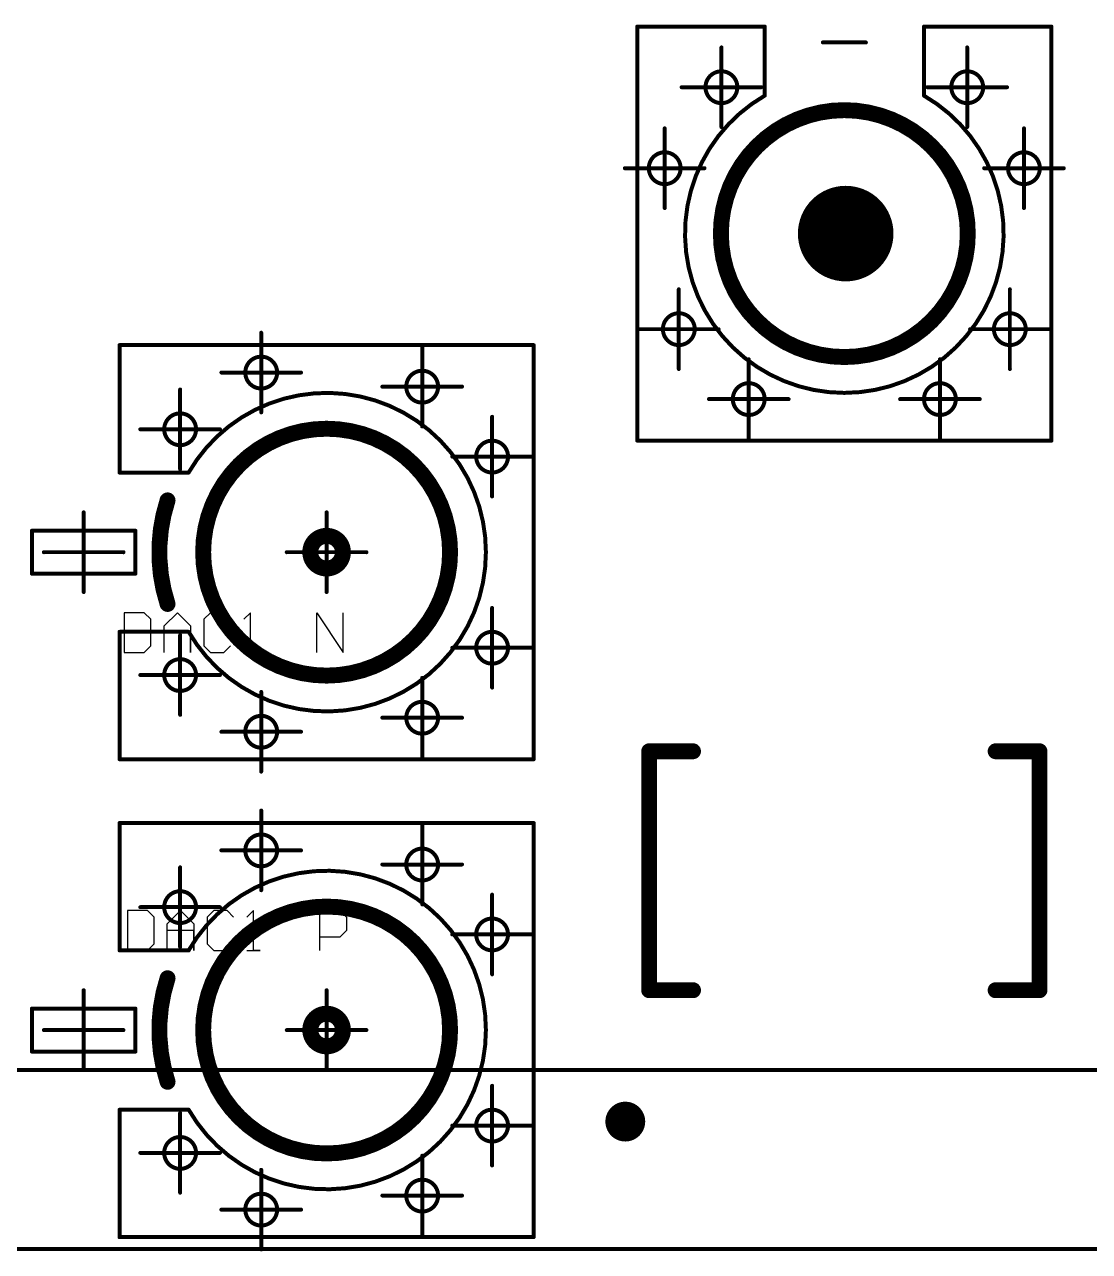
# Model space of a CAD drawing. Header units: millimetres. Extents: x 17 to 134, y 31 to 67.
# Drawn here: x 104.71 to 118.08, y 33.97 to 49.37 of the extents above; entities that cross this region are included whole.
import ezdxf

# ---------------------------------------------------------------- set-up
doc = ezdxf.new("R2010")
doc.units = ezdxf.units.MM
for name, color, linetype in [('Mechanical1', 6, 'Continuous'), ('Mechanical2', 216, 'Continuous'), ('Mechanical8', 56, 'Continuous'), ('MultiLayer', 9, 'Continuous'), ('PadHoleLayer', 156, 'Continuous'), ('TopOverlay', 2, 'Continuous')]:
    doc.layers.add(name, color=color, linetype=linetype)

# ---------------------------------------------------------------- blocks, each defined once
blk = doc.blocks.new('AMPHENOL_SMP_MSLD_PCT_10_2')
at = {"layer": 'Mechanical8', "const_width": 0.05}
for points in [[(-2.6, -2.6), (-2.6, 2.6)], [(-2.6, 2.6), (-1, 2.6)], [(-1, 1.732), (-1, 2.6)], [(1, 2.6), (2.6, 2.6)], [(1, 1.732), (1, 2.6)], [(2.6, -2.6), (2.6, 2.6)], [(-1.543, 1.838), (-1.543, 2.338)], [(-0.27, 2.4), (0.27, 2.4)], [(1.543, 1.838), (1.543, 2.338)], [(-2.043, 1.838), (-1.543, 1.838)], [(-1.543, 1.338), (-1.543, 1.838)], [(-1.543, 1.838), (-1.043, 1.838)], [(1.043, 1.838), (1.543, 1.838)], [(1.543, 1.338), (1.543, 1.838)], [(1.543, 1.838), (2.043, 1.838)], [(-2.255, 0.821), (-2.255, 1.321)], [(2.255, 0.821), (2.255, 1.321)], [(-2.755, 0.821), (-2.255, 0.821)], [(-2.255, 0.321), (-2.255, 0.821)], [(-2.255, 0.821), (-1.755, 0.821)], [(1.755, 0.821), (2.255, 0.821)], [(2.255, 0.321), (2.255, 0.821)], [(2.255, 0.821), (2.755, 0.821)], [(0, 0), (0, 0.5)], [(-0.5, 0), (0, 0)], [(0, -0.5), (0, 0)], [(0, 0), (0.5, 0)], [(-2.078, -1.2), (-2.078, -0.7)], [(2.078, -1.2), (2.078, -0.7)], [(-2.578, -1.2), (-2.078, -1.2)], [(-2.078, -1.7), (-2.078, -1.2)], [(-2.078, -1.2), (-1.578, -1.2)], [(1.578, -1.2), (2.078, -1.2)], [(2.078, -1.7), (2.078, -1.2)], [(2.078, -1.2), (2.578, -1.2)], [(-1.2, -2.078), (-1.2, -1.578)], [(1.2, -2.078), (1.2, -1.578)], [(-1.7, -2.078), (-1.2, -2.078)], [(-1.2, -2.578), (-1.2, -2.078)], [(-1.2, -2.078), (-0.7, -2.078)], [(0.7, -2.078), (1.2, -2.078)], [(1.2, -2.578), (1.2, -2.078)], [(1.2, -2.078), (1.7, -2.078)], [(-2.6, -2.6), (2.6, -2.6)]]:
    blk.add_lwpolyline(points, dxfattribs=at)
at = {"layer": 'Mechanical8'}
for points, const_width in [([(-2.612, 2.6, 1), (-2.587, 2.6, 1)], 0.025), ([(-2.612, 2.6, 1), (-2.587, 2.6, 1)], 0.025), ([(-1.012, 2.6, 1), (-0.987, 2.6, 1)], 0.025), ([(-1.012, 2.6, 1), (-0.987, 2.6, 1)], 0.025), ([(0.988, 2.6, 1), (1.013, 2.6, 1)], 0.025), ([(0.988, 2.6, 1), (1.013, 2.6, 1)], 0.025), ([(2.588, 2.6, 1), (2.613, 2.6, 1)], 0.025), ([(2.588, 2.6, 1), (2.613, 2.6, 1)], 0.025), ([(-1.555, 2.338, 1), (-1.53, 2.338, 1)], 0.025), ([(-0.282, 2.4, 1), (-0.257, 2.4, 1)], 0.025), ([(0.258, 2.4, 1), (0.283, 2.4, 1)], 0.025), ([(1.53, 2.338, 1), (1.555, 2.338, 1)], 0.025), ([(-1.343, 1.838, 1), (-1.743, 1.838, 1)], 0.05), ([(1.743, 1.838, 1), (1.343, 1.838, 1)], 0.05), ([(-2.055, 1.838, 1), (-2.03, 1.838, 1)], 0.025), ([(-1.755, 1.838, 1), (-1.73, 1.838, 1)], 0.025), ([(-1.555, 1.838, 1), (-1.53, 1.838, 1)], 0.025), ([(-1.555, 1.838, 1), (-1.53, 1.838, 1)], 0.025), ([(-1.555, 1.838, 1), (-1.53, 1.838, 1)], 0.025), ([(-1.555, 1.838, 1), (-1.53, 1.838, 1)], 0.025), ([(-1.355, 1.838, 1), (-1.33, 1.838, 1)], 0.025), ([(-1.055, 1.838, 1), (-1.03, 1.838, 1)], 0.025), ([(1.03, 1.838, 1), (1.055, 1.838, 1)], 0.025), ([(1.33, 1.838, 1), (1.355, 1.838, 1)], 0.025), ([(1.53, 1.838, 1), (1.555, 1.838, 1)], 0.025), ([(1.53, 1.838, 1), (1.555, 1.838, 1)], 0.025), ([(1.53, 1.838, 1), (1.555, 1.838, 1)], 0.025), ([(1.53, 1.838, 1), (1.555, 1.838, 1)], 0.025), ([(1.73, 1.838, 1), (1.755, 1.838, 1)], 0.025), ([(2.03, 1.838, 1), (2.055, 1.838, 1)], 0.025), ([(-1.012, 1.732, 1), (-0.987, 1.732, 1)], 0.025), ([(-1.012, 1.732, 1), (-0.987, 1.732, 1)], 0.025), ([(0.988, 1.732, 1), (1.013, 1.732, 1)], 0.025), ([(0.988, 1.732, 1), (1.013, 1.732, 1)], 0.025), ([(-2.268, 1.321, 1), (-2.243, 1.321, 1)], 0.025), ([(-1.555, 1.338, 1), (-1.53, 1.338, 1)], 0.025), ([(1.53, 1.338, 1), (1.555, 1.338, 1)], 0.025), ([(2.243, 1.321, 1), (2.268, 1.321, 1)], 0.025), ([(-2.055, 0.821, 1), (-2.455, 0.821, 1)], 0.05), ([(2.455, 0.821, 1), (2.055, 0.821, 1)], 0.05), ([(-2.768, 0.821, 1), (-2.743, 0.821, 1)], 0.025), ([(-2.468, 0.821, 1), (-2.443, 0.821, 1)], 0.025), ([(-2.268, 0.821, 1), (-2.243, 0.821, 1)], 0.025), ([(-2.268, 0.821, 1), (-2.243, 0.821, 1)], 0.025), ([(-2.268, 0.821, 1), (-2.243, 0.821, 1)], 0.025), ([(-2.268, 0.821, 1), (-2.243, 0.821, 1)], 0.025), ([(-2.068, 0.821, 1), (-2.043, 0.821, 1)], 0.025), ([(-1.768, 0.821, 1), (-1.743, 0.821, 1)], 0.025), ([(1.743, 0.821, 1), (1.768, 0.821, 1)], 0.025), ([(2.043, 0.821, 1), (2.068, 0.821, 1)], 0.025), ([(2.243, 0.821, 1), (2.268, 0.821, 1)], 0.025), ([(2.243, 0.821, 1), (2.268, 0.821, 1)], 0.025), ([(2.243, 0.821, 1), (2.268, 0.821, 1)], 0.025), ([(2.243, 0.821, 1), (2.268, 0.821, 1)], 0.025), ([(2.443, 0.821, 1), (2.468, 0.821, 1)], 0.025), ([(2.743, 0.821, 1), (2.768, 0.821, 1)], 0.025), ([(-0.012, 0.5, 1), (0.013, 0.5, 1)], 0.025), ([(-2.268, 0.321, 1), (-2.243, 0.321, 1)], 0.025), ([(2.243, 0.321, 1), (2.268, 0.321, 1)], 0.025), ([(-0.512, 0, 1), (-0.487, 0, 1)], 0.025), ([(-0.012, 0, 1), (0.013, 0, 1)], 0.025), ([(-0.012, 0, 1), (0.013, 0, 1)], 0.025), ([(-0.012, 0, 1), (0.013, 0, 1)], 0.025), ([(-0.012, 0, 1), (0.013, 0, 1)], 0.025), ([(0.488, 0, 1), (0.513, 0, 1)], 0.025), ([(-0.012, -0.5, 1), (0.013, -0.5, 1)], 0.025), ([(-2.091, -0.7, 1), (-2.066, -0.7, 1)], 0.025), ([(2.066, -0.7, 1), (2.091, -0.7, 1)], 0.025), ([(-1.878, -1.2, 1), (-2.278, -1.2, 1)], 0.05), ([(2.278, -1.2, 1), (1.878, -1.2, 1)], 0.05), ([(-2.591, -1.2, 1), (-2.566, -1.2, 1)], 0.025), ([(-2.291, -1.2, 1), (-2.266, -1.2, 1)], 0.025), ([(-2.091, -1.2, 1), (-2.066, -1.2, 1)], 0.025), ([(-2.091, -1.2, 1), (-2.066, -1.2, 1)], 0.025), ([(-2.091, -1.2, 1), (-2.066, -1.2, 1)], 0.025), ([(-2.091, -1.2, 1), (-2.066, -1.2, 1)], 0.025), ([(-1.891, -1.2, 1), (-1.866, -1.2, 1)], 0.025), ([(-1.591, -1.2, 1), (-1.566, -1.2, 1)], 0.025), ([(1.566, -1.2, 1), (1.591, -1.2, 1)], 0.025), ([(1.866, -1.2, 1), (1.891, -1.2, 1)], 0.025), ([(2.066, -1.2, 1), (2.091, -1.2, 1)], 0.025), ([(2.066, -1.2, 1), (2.091, -1.2, 1)], 0.025), ([(2.066, -1.2, 1), (2.091, -1.2, 1)], 0.025), ([(2.066, -1.2, 1), (2.091, -1.2, 1)], 0.025), ([(2.266, -1.2, 1), (2.291, -1.2, 1)], 0.025), ([(2.566, -1.2, 1), (2.591, -1.2, 1)], 0.025), ([(-2.091, -1.7, 1), (-2.066, -1.7, 1)], 0.025), ([(-1.212, -1.578, 1), (-1.187, -1.578, 1)], 0.025), ([(1.188, -1.578, 1), (1.213, -1.578, 1)], 0.025), ([(2.066, -1.7, 1), (2.091, -1.7, 1)], 0.025), ([(-1, -2.078, 1), (-1.4, -2.078, 1)], 0.05), ([(1.4, -2.078, 1), (1, -2.078, 1)], 0.05), ([(-1.712, -2.078, 1), (-1.687, -2.078, 1)], 0.025), ([(-1.412, -2.078, 1), (-1.387, -2.078, 1)], 0.025), ([(-1.212, -2.078, 1), (-1.187, -2.078, 1)], 0.025), ([(-1.212, -2.078, 1), (-1.187, -2.078, 1)], 0.025), ([(-1.212, -2.078, 1), (-1.187, -2.078, 1)], 0.025), ([(-1.212, -2.078, 1), (-1.187, -2.078, 1)], 0.025), ([(-1.012, -2.078, 1), (-0.987, -2.078, 1)], 0.025), ([(-0.712, -2.078, 1), (-0.687, -2.078, 1)], 0.025), ([(0.688, -2.078, 1), (0.713, -2.078, 1)], 0.025), ([(0.988, -2.078, 1), (1.013, -2.078, 1)], 0.025), ([(1.188, -2.078, 1), (1.213, -2.078, 1)], 0.025), ([(1.188, -2.078, 1), (1.213, -2.078, 1)], 0.025), ([(1.188, -2.078, 1), (1.213, -2.078, 1)], 0.025), ([(1.188, -2.078, 1), (1.213, -2.078, 1)], 0.025), ([(1.388, -2.078, 1), (1.413, -2.078, 1)], 0.025), ([(1.688, -2.078, 1), (1.713, -2.078, 1)], 0.025), ([(-2.612, -2.6, 1), (-2.587, -2.6, 1)], 0.025), ([(-2.612, -2.6, 1), (-2.587, -2.6, 1)], 0.025), ([(-1.212, -2.578, 1), (-1.187, -2.578, 1)], 0.025), ([(1.188, -2.578, 1), (1.213, -2.578, 1)], 0.025), ([(2.588, -2.6, 1), (2.613, -2.6, 1)], 0.025), ([(2.588, -2.6, 1), (2.613, -2.6, 1)], 0.025)]:
    blk.add_lwpolyline(points, format="xyb", close=True, dxfattribs=dict(at, const_width=const_width))
at = {"layer": 'Mechanical8', "const_width": 0.05}
blk.add_lwpolyline([(1, 1.732, -3.732051), (-1, 1.732)], format="xyb", dxfattribs=at)
at = {"layer": 'MultiLayer', "const_width": 0.6}
blk.add_lwpolyline([(-0.283, 0, 1), (0.317, 0, 1)], format="xyb", close=True, dxfattribs=at)
at = {"layer": 'PadHoleLayer', "const_width": 0.4}
blk.add_lwpolyline([(-0.183, 0, 1), (0.217, 0, 1)], format="xyb", close=True, dxfattribs=at)
at = {"layer": 'TopOverlay'}
for points, const_width in [([(1.55, 0, 1), (-1.55, 0, 1)], 0.2), ([(-1.6, 0, 1), (-1.5, 0, 1)], 0.1), ([(1.5, 0, 1), (1.6, 0, 1)], 0.1)]:
    blk.add_lwpolyline(points, format="xyb", close=True, dxfattribs=dict(at, const_width=const_width))
blk = doc.blocks.new('MOLEX_85305_0232_62')
at = {"layer": 'Mechanical8', "const_width": 0.05}
for points in [[(-0.27, 3.7), (-0.27, 2.4)], [(-0.27, 3.7), (0.27, 3.7)], [(0.27, 3.7), (0.27, 2.4)], [(0, 3.55), (0, 3.05)], [(-0.5, 3.05), (0, 3.05)], [(0, 3.05), (0.5, 3.05)], [(0, 3.05), (0, 2.55)], [(-2.6, 2.6), (-1, 2.6)], [(-2.6, 2.6), (-2.6, -2.6)], [(-1, 2.6), (-1, 1.732)], [(1, 2.6), (1, 1.732)], [(1, 2.6), (2.6, 2.6)], [(2.6, 2.6), (2.6, -2.6)], [(-1.543, 2.339), (-1.543, 1.839)], [(-0.27, 2.4), (0.27, 2.4)], [(1.543, 2.339), (1.543, 1.839)], [(-2.043, 1.839), (-1.543, 1.839)], [(-1.543, 1.839), (-1.043, 1.839)], [(-1.543, 1.839), (-1.543, 1.339)], [(1.043, 1.839), (1.543, 1.839)], [(1.543, 1.839), (2.043, 1.839)], [(1.543, 1.839), (1.543, 1.339)], [(-2.255, 1.321), (-2.255, 0.821)], [(2.255, 1.321), (2.255, 0.821)], [(-2.755, 0.821), (-2.255, 0.821)], [(-2.255, 0.821), (-1.755, 0.821)], [(-2.255, 0.821), (-2.255, 0.321)], [(1.755, 0.821), (2.255, 0.821)], [(2.255, 0.821), (2.755, 0.821)], [(2.255, 0.821), (2.255, 0.321)], [(0, 0.5), (0, 0)], [(-0.5, 0), (0, 0)], [(0, 0), (0.5, 0)], [(0, 0), (0, -0.5)], [(-2.079, -0.7), (-2.079, -1.2)], [(2.078, -0.7), (2.078, -1.2)], [(-2.579, -1.2), (-2.079, -1.2)], [(-2.079, -1.2), (-1.579, -1.2)], [(-2.079, -1.2), (-2.079, -1.7)], [(1.578, -1.2), (2.078, -1.2)], [(2.078, -1.2), (2.578, -1.2)], [(2.078, -1.2), (2.078, -1.7)], [(-1.2, -1.578), (-1.2, -2.078)], [(1.2, -1.578), (1.2, -2.078)], [(-1.7, -2.078), (-1.2, -2.078)], [(-1.2, -2.078), (-0.7, -2.078)], [(-1.2, -2.078), (-1.2, -2.578)], [(0.7, -2.078), (1.2, -2.078)], [(1.2, -2.078), (1.7, -2.078)], [(1.2, -2.078), (1.2, -2.578)], [(-2.6, -2.6), (2.6, -2.6)]]:
    blk.add_lwpolyline(points, dxfattribs=at)
at = {"layer": 'Mechanical8'}
for points, const_width in [([(-0.283, 3.7, 1), (-0.258, 3.7, 1)], 0.025), ([(-0.283, 3.7, 1), (-0.258, 3.7, 1)], 0.025), ([(0.257, 3.7, 1), (0.282, 3.7, 1)], 0.025), ([(0.257, 3.7, 1), (0.282, 3.7, 1)], 0.025), ([(-0.013, 3.55, 1), (0.012, 3.55, 1)], 0.025), ([(-0.513, 3.05, 1), (-0.488, 3.05, 1)], 0.025), ([(-0.013, 3.05, 1), (0.012, 3.05, 1)], 0.025), ([(-0.013, 3.05, 1), (0.012, 3.05, 1)], 0.025), ([(-0.013, 3.05, 1), (0.012, 3.05, 1)], 0.025), ([(-0.013, 3.05, 1), (0.012, 3.05, 1)], 0.025), ([(0.487, 3.05, 1), (0.512, 3.05, 1)], 0.025), ([(-2.613, 2.6, 1), (-2.588, 2.6, 1)], 0.025), ([(-2.613, 2.6, 1), (-2.588, 2.6, 1)], 0.025), ([(-1.013, 2.6, 1), (-0.988, 2.6, 1)], 0.025), ([(-1.013, 2.6, 1), (-0.988, 2.6, 1)], 0.025), ([(0.987, 2.6, 1), (1.012, 2.6, 1)], 0.025), ([(0.987, 2.6, 1), (1.012, 2.6, 1)], 0.025), ([(2.587, 2.6, 1), (2.612, 2.6, 1)], 0.025), ([(2.587, 2.6, 1), (2.612, 2.6, 1)], 0.025), ([(-0.013, 2.55, 1), (0.012, 2.55, 1)], 0.025), ([(-1.555, 2.339, 1), (-1.53, 2.339, 1)], 0.025), ([(-0.283, 2.4, 1), (-0.258, 2.4, 1)], 0.025), ([(-0.283, 2.4, 1), (-0.258, 2.4, 1)], 0.025), ([(0.257, 2.4, 1), (0.282, 2.4, 1)], 0.025), ([(0.257, 2.4, 1), (0.282, 2.4, 1)], 0.025), ([(1.53, 2.339, 1), (1.555, 2.339, 1)], 0.025), ([(-1.343, 1.839, 1), (-1.743, 1.839, 1)], 0.05), ([(1.743, 1.839, 1), (1.343, 1.839, 1)], 0.05), ([(-2.055, 1.839, 1), (-2.03, 1.839, 1)], 0.025), ([(-1.755, 1.839, 1), (-1.73, 1.839, 1)], 0.025), ([(-1.555, 1.839, 1), (-1.53, 1.839, 1)], 0.025), ([(-1.555, 1.839, 1), (-1.53, 1.839, 1)], 0.025), ([(-1.555, 1.839, 1), (-1.53, 1.839, 1)], 0.025), ([(-1.555, 1.839, 1), (-1.53, 1.839, 1)], 0.025), ([(-1.355, 1.839, 1), (-1.33, 1.839, 1)], 0.025), ([(-1.055, 1.839, 1), (-1.03, 1.839, 1)], 0.025), ([(1.03, 1.839, 1), (1.055, 1.839, 1)], 0.025), ([(1.33, 1.839, 1), (1.355, 1.839, 1)], 0.025), ([(1.53, 1.839, 1), (1.555, 1.839, 1)], 0.025), ([(1.53, 1.839, 1), (1.555, 1.839, 1)], 0.025), ([(1.53, 1.839, 1), (1.555, 1.839, 1)], 0.025), ([(1.53, 1.839, 1), (1.555, 1.839, 1)], 0.025), ([(1.73, 1.839, 1), (1.755, 1.839, 1)], 0.025), ([(2.03, 1.839, 1), (2.055, 1.839, 1)], 0.025), ([(-1.013, 1.732, 1), (-0.988, 1.732, 1)], 0.025), ([(-1.013, 1.732, 1), (-0.988, 1.732, 1)], 0.025), ([(0.987, 1.732, 1), (1.012, 1.732, 1)], 0.025), ([(0.987, 1.732, 1), (1.012, 1.732, 1)], 0.025), ([(-2.268, 1.321, 1), (-2.243, 1.321, 1)], 0.025), ([(-1.555, 1.339, 1), (-1.53, 1.339, 1)], 0.025), ([(1.53, 1.339, 1), (1.555, 1.339, 1)], 0.025), ([(2.243, 1.321, 1), (2.268, 1.321, 1)], 0.025), ([(-2.055, 0.821, 1), (-2.455, 0.821, 1)], 0.05), ([(2.455, 0.821, 1), (2.055, 0.821, 1)], 0.05), ([(-2.768, 0.821, 1), (-2.743, 0.821, 1)], 0.025), ([(-2.468, 0.821, 1), (-2.443, 0.821, 1)], 0.025), ([(-2.268, 0.821, 1), (-2.243, 0.821, 1)], 0.025), ([(-2.268, 0.821, 1), (-2.243, 0.821, 1)], 0.025), ([(-2.268, 0.821, 1), (-2.243, 0.821, 1)], 0.025), ([(-2.268, 0.821, 1), (-2.243, 0.821, 1)], 0.025), ([(-2.068, 0.821, 1), (-2.043, 0.821, 1)], 0.025), ([(-1.768, 0.821, 1), (-1.743, 0.821, 1)], 0.025), ([(1.743, 0.821, 1), (1.768, 0.821, 1)], 0.025), ([(2.043, 0.821, 1), (2.068, 0.821, 1)], 0.025), ([(2.243, 0.821, 1), (2.268, 0.821, 1)], 0.025), ([(2.243, 0.821, 1), (2.268, 0.821, 1)], 0.025), ([(2.243, 0.821, 1), (2.268, 0.821, 1)], 0.025), ([(2.243, 0.821, 1), (2.268, 0.821, 1)], 0.025), ([(2.443, 0.821, 1), (2.468, 0.821, 1)], 0.025), ([(2.743, 0.821, 1), (2.768, 0.821, 1)], 0.025), ([(-0.013, 0.5, 1), (0.012, 0.5, 1)], 0.025), ([(-2.268, 0.321, 1), (-2.243, 0.321, 1)], 0.025), ([(2.243, 0.321, 1), (2.268, 0.321, 1)], 0.025), ([(-0.513, 0, 1), (-0.488, 0, 1)], 0.025), ([(-0.013, 0, 1), (0.012, 0, 1)], 0.025), ([(-0.013, 0, 1), (0.012, 0, 1)], 0.025), ([(-0.013, 0, 1), (0.012, 0, 1)], 0.025), ([(-0.013, 0, 1), (0.012, 0, 1)], 0.025), ([(0.487, 0, 1), (0.512, 0, 1)], 0.025), ([(-0.013, -0.5, 1), (0.012, -0.5, 1)], 0.025), ([(-2.091, -0.7, 1), (-2.066, -0.7, 1)], 0.025), ([(2.066, -0.7, 1), (2.091, -0.7, 1)], 0.025), ([(-1.879, -1.2, 1), (-2.279, -1.2, 1)], 0.05), ([(2.278, -1.2, 1), (1.878, -1.2, 1)], 0.05), ([(-2.591, -1.2, 1), (-2.566, -1.2, 1)], 0.025), ([(-2.291, -1.2, 1), (-2.266, -1.2, 1)], 0.025), ([(-2.091, -1.2, 1), (-2.066, -1.2, 1)], 0.025), ([(-2.091, -1.2, 1), (-2.066, -1.2, 1)], 0.025), ([(-2.091, -1.2, 1), (-2.066, -1.2, 1)], 0.025), ([(-2.091, -1.2, 1), (-2.066, -1.2, 1)], 0.025), ([(-1.891, -1.2, 1), (-1.866, -1.2, 1)], 0.025), ([(-1.591, -1.2, 1), (-1.566, -1.2, 1)], 0.025), ([(1.566, -1.2, 1), (1.591, -1.2, 1)], 0.025), ([(1.866, -1.2, 1), (1.891, -1.2, 1)], 0.025), ([(2.066, -1.2, 1), (2.091, -1.2, 1)], 0.025), ([(2.066, -1.2, 1), (2.091, -1.2, 1)], 0.025), ([(2.066, -1.2, 1), (2.091, -1.2, 1)], 0.025), ([(2.066, -1.2, 1), (2.091, -1.2, 1)], 0.025), ([(2.266, -1.2, 1), (2.291, -1.2, 1)], 0.025), ([(2.566, -1.2, 1), (2.591, -1.2, 1)], 0.025), ([(-2.091, -1.7, 1), (-2.066, -1.7, 1)], 0.025), ([(-1.213, -1.578, 1), (-1.188, -1.578, 1)], 0.025), ([(1.187, -1.578, 1), (1.212, -1.578, 1)], 0.025), ([(2.066, -1.7, 1), (2.091, -1.7, 1)], 0.025), ([(-1, -2.078, 1), (-1.4, -2.078, 1)], 0.05), ([(1.4, -2.078, 1), (1, -2.078, 1)], 0.05), ([(-1.713, -2.078, 1), (-1.688, -2.078, 1)], 0.025), ([(-1.413, -2.078, 1), (-1.388, -2.078, 1)], 0.025), ([(-1.213, -2.078, 1), (-1.188, -2.078, 1)], 0.025), ([(-1.213, -2.078, 1), (-1.188, -2.078, 1)], 0.025), ([(-1.213, -2.078, 1), (-1.188, -2.078, 1)], 0.025), ([(-1.213, -2.078, 1), (-1.188, -2.078, 1)], 0.025), ([(-1.013, -2.078, 1), (-0.988, -2.078, 1)], 0.025), ([(-0.713, -2.078, 1), (-0.688, -2.078, 1)], 0.025), ([(0.687, -2.078, 1), (0.712, -2.078, 1)], 0.025), ([(0.987, -2.078, 1), (1.012, -2.078, 1)], 0.025), ([(1.187, -2.078, 1), (1.212, -2.078, 1)], 0.025), ([(1.187, -2.078, 1), (1.212, -2.078, 1)], 0.025), ([(1.187, -2.078, 1), (1.212, -2.078, 1)], 0.025), ([(1.187, -2.078, 1), (1.212, -2.078, 1)], 0.025), ([(1.387, -2.078, 1), (1.412, -2.078, 1)], 0.025), ([(1.687, -2.078, 1), (1.712, -2.078, 1)], 0.025), ([(-2.613, -2.6, 1), (-2.588, -2.6, 1)], 0.025), ([(-2.613, -2.6, 1), (-2.588, -2.6, 1)], 0.025), ([(-1.213, -2.578, 1), (-1.188, -2.578, 1)], 0.025), ([(1.187, -2.578, 1), (1.212, -2.578, 1)], 0.025), ([(2.587, -2.6, 1), (2.612, -2.6, 1)], 0.025), ([(2.587, -2.6, 1), (2.612, -2.6, 1)], 0.025)]:
    blk.add_lwpolyline(points, format="xyb", close=True, dxfattribs=dict(at, const_width=const_width))
at = {"layer": 'Mechanical8', "const_width": 0.05}
blk.add_lwpolyline([(1, 1.732, -3.732051), (-1, 1.732)], format="xyb", dxfattribs=at)
at = {"layer": 'TopOverlay', "const_width": 0.2}
blk.add_lwpolyline([(-0.65, 1.997, -0.158658), (0.65, 1.997)], format="xyb", dxfattribs=at)
at = {"layer": 'TopOverlay'}
for points, const_width in [([(-0.7, 1.997, 1), (-0.6, 1.997, 1)], 0.1), ([(0.6, 1.997, 1), (0.7, 1.997, 1)], 0.1), ([(1.55, 0, 1), (-1.55, 0, 1)], 0.2), ([(0.205, 0, 1), (-0.205, 0, 1)], 0.2), ([(-1.6, 0, 1), (-1.5, 0, 1)], 0.1), ([(-0.255, 0, 1), (-0.155, 0, 1)], 0.1), ([(0.155, 0, 1), (0.255, 0, 1)], 0.1), ([(1.5, 0, 1), (1.6, 0, 1)], 0.1)]:
    blk.add_lwpolyline(points, format="xyb", close=True, dxfattribs=dict(at, const_width=const_width))
blk = doc.blocks.new('MOLEX_85305_0232_64')
at = {"layer": 'Mechanical8', "const_width": 0.05}
for points in [[(-0.27, 3.7), (-0.27, 2.4)], [(-0.27, 3.7), (0.27, 3.7)], [(0.27, 3.7), (0.27, 2.4)], [(0, 3.55), (0, 3.05)], [(-0.5, 3.05), (0, 3.05)], [(0, 3.05), (0.5, 3.05)], [(0, 3.05), (0, 2.55)], [(-2.6, 2.6), (-1, 2.6)], [(-2.6, 2.6), (-2.6, -2.6)], [(-1, 2.6), (-1, 1.732)], [(1, 2.6), (1, 1.732)], [(1, 2.6), (2.6, 2.6)], [(2.6, 2.6), (2.6, -2.6)], [(-1.543, 2.339), (-1.543, 1.839)], [(-0.27, 2.4), (0.27, 2.4)], [(1.543, 2.339), (1.543, 1.839)], [(-2.043, 1.839), (-1.543, 1.839)], [(-1.543, 1.839), (-1.043, 1.839)], [(-1.543, 1.839), (-1.543, 1.339)], [(1.043, 1.839), (1.543, 1.839)], [(1.543, 1.839), (2.043, 1.839)], [(1.543, 1.839), (1.543, 1.339)], [(-2.255, 1.321), (-2.255, 0.821)], [(2.255, 1.321), (2.255, 0.821)], [(-2.755, 0.821), (-2.255, 0.821)], [(-2.255, 0.821), (-1.755, 0.821)], [(-2.255, 0.821), (-2.255, 0.321)], [(1.755, 0.821), (2.255, 0.821)], [(2.255, 0.821), (2.755, 0.821)], [(2.255, 0.821), (2.255, 0.321)], [(0, 0.5), (0, 0)], [(-0.5, 0), (0, 0)], [(0, 0), (0.5, 0)], [(0, 0), (0, -0.5)], [(-2.079, -0.7), (-2.079, -1.2)], [(2.078, -0.7), (2.078, -1.2)], [(-2.579, -1.2), (-2.079, -1.2)], [(-2.079, -1.2), (-1.579, -1.2)], [(-2.079, -1.2), (-2.079, -1.7)], [(1.578, -1.2), (2.078, -1.2)], [(2.078, -1.2), (2.578, -1.2)], [(2.078, -1.2), (2.078, -1.7)], [(-1.2, -1.578), (-1.2, -2.078)], [(1.2, -1.578), (1.2, -2.078)], [(-1.7, -2.078), (-1.2, -2.078)], [(-1.2, -2.078), (-0.7, -2.078)], [(-1.2, -2.078), (-1.2, -2.578)], [(0.7, -2.078), (1.2, -2.078)], [(1.2, -2.078), (1.7, -2.078)], [(1.2, -2.078), (1.2, -2.578)], [(-2.6, -2.6), (2.6, -2.6)]]:
    blk.add_lwpolyline(points, dxfattribs=at)
at = {"layer": 'Mechanical8'}
for points, const_width in [([(-0.283, 3.7, 1), (-0.258, 3.7, 1)], 0.025), ([(-0.283, 3.7, 1), (-0.258, 3.7, 1)], 0.025), ([(0.257, 3.7, 1), (0.282, 3.7, 1)], 0.025), ([(0.257, 3.7, 1), (0.282, 3.7, 1)], 0.025), ([(-0.013, 3.55, 1), (0.012, 3.55, 1)], 0.025), ([(-0.513, 3.05, 1), (-0.488, 3.05, 1)], 0.025), ([(-0.013, 3.05, 1), (0.012, 3.05, 1)], 0.025), ([(-0.013, 3.05, 1), (0.012, 3.05, 1)], 0.025), ([(-0.013, 3.05, 1), (0.012, 3.05, 1)], 0.025), ([(-0.013, 3.05, 1), (0.012, 3.05, 1)], 0.025), ([(0.487, 3.05, 1), (0.512, 3.05, 1)], 0.025), ([(-2.613, 2.6, 1), (-2.588, 2.6, 1)], 0.025), ([(-2.613, 2.6, 1), (-2.588, 2.6, 1)], 0.025), ([(-1.013, 2.6, 1), (-0.988, 2.6, 1)], 0.025), ([(-1.013, 2.6, 1), (-0.988, 2.6, 1)], 0.025), ([(0.987, 2.6, 1), (1.012, 2.6, 1)], 0.025), ([(0.987, 2.6, 1), (1.012, 2.6, 1)], 0.025), ([(2.587, 2.6, 1), (2.612, 2.6, 1)], 0.025), ([(2.587, 2.6, 1), (2.612, 2.6, 1)], 0.025), ([(-0.013, 2.55, 1), (0.012, 2.55, 1)], 0.025), ([(-1.555, 2.339, 1), (-1.53, 2.339, 1)], 0.025), ([(-0.283, 2.4, 1), (-0.258, 2.4, 1)], 0.025), ([(-0.283, 2.4, 1), (-0.258, 2.4, 1)], 0.025), ([(0.257, 2.4, 1), (0.282, 2.4, 1)], 0.025), ([(0.257, 2.4, 1), (0.282, 2.4, 1)], 0.025), ([(1.53, 2.339, 1), (1.555, 2.339, 1)], 0.025), ([(-1.343, 1.839, 1), (-1.743, 1.839, 1)], 0.05), ([(1.743, 1.839, 1), (1.343, 1.839, 1)], 0.05), ([(-2.055, 1.839, 1), (-2.03, 1.839, 1)], 0.025), ([(-1.755, 1.839, 1), (-1.73, 1.839, 1)], 0.025), ([(-1.555, 1.839, 1), (-1.53, 1.839, 1)], 0.025), ([(-1.555, 1.839, 1), (-1.53, 1.839, 1)], 0.025), ([(-1.555, 1.839, 1), (-1.53, 1.839, 1)], 0.025), ([(-1.555, 1.839, 1), (-1.53, 1.839, 1)], 0.025), ([(-1.355, 1.839, 1), (-1.33, 1.839, 1)], 0.025), ([(-1.055, 1.839, 1), (-1.03, 1.839, 1)], 0.025), ([(1.03, 1.839, 1), (1.055, 1.839, 1)], 0.025), ([(1.33, 1.839, 1), (1.355, 1.839, 1)], 0.025), ([(1.53, 1.839, 1), (1.555, 1.839, 1)], 0.025), ([(1.53, 1.839, 1), (1.555, 1.839, 1)], 0.025), ([(1.53, 1.839, 1), (1.555, 1.839, 1)], 0.025), ([(1.53, 1.839, 1), (1.555, 1.839, 1)], 0.025), ([(1.73, 1.839, 1), (1.755, 1.839, 1)], 0.025), ([(2.03, 1.839, 1), (2.055, 1.839, 1)], 0.025), ([(-1.013, 1.732, 1), (-0.988, 1.732, 1)], 0.025), ([(-1.013, 1.732, 1), (-0.988, 1.732, 1)], 0.025), ([(0.987, 1.732, 1), (1.012, 1.732, 1)], 0.025), ([(0.987, 1.732, 1), (1.012, 1.732, 1)], 0.025), ([(-2.268, 1.321, 1), (-2.243, 1.321, 1)], 0.025), ([(-1.555, 1.339, 1), (-1.53, 1.339, 1)], 0.025), ([(1.53, 1.339, 1), (1.555, 1.339, 1)], 0.025), ([(2.243, 1.321, 1), (2.268, 1.321, 1)], 0.025), ([(-2.055, 0.821, 1), (-2.455, 0.821, 1)], 0.05), ([(2.455, 0.821, 1), (2.055, 0.821, 1)], 0.05), ([(-2.768, 0.821, 1), (-2.743, 0.821, 1)], 0.025), ([(-2.468, 0.821, 1), (-2.443, 0.821, 1)], 0.025), ([(-2.268, 0.821, 1), (-2.243, 0.821, 1)], 0.025), ([(-2.268, 0.821, 1), (-2.243, 0.821, 1)], 0.025), ([(-2.268, 0.821, 1), (-2.243, 0.821, 1)], 0.025), ([(-2.268, 0.821, 1), (-2.243, 0.821, 1)], 0.025), ([(-2.068, 0.821, 1), (-2.043, 0.821, 1)], 0.025), ([(-1.768, 0.821, 1), (-1.743, 0.821, 1)], 0.025), ([(1.743, 0.821, 1), (1.768, 0.821, 1)], 0.025), ([(2.043, 0.821, 1), (2.068, 0.821, 1)], 0.025), ([(2.243, 0.821, 1), (2.268, 0.821, 1)], 0.025), ([(2.243, 0.821, 1), (2.268, 0.821, 1)], 0.025), ([(2.243, 0.821, 1), (2.268, 0.821, 1)], 0.025), ([(2.243, 0.821, 1), (2.268, 0.821, 1)], 0.025), ([(2.443, 0.821, 1), (2.468, 0.821, 1)], 0.025), ([(2.743, 0.821, 1), (2.768, 0.821, 1)], 0.025), ([(-0.013, 0.5, 1), (0.012, 0.5, 1)], 0.025), ([(-2.268, 0.321, 1), (-2.243, 0.321, 1)], 0.025), ([(2.243, 0.321, 1), (2.268, 0.321, 1)], 0.025), ([(-0.513, 0, 1), (-0.488, 0, 1)], 0.025), ([(-0.013, 0, 1), (0.012, 0, 1)], 0.025), ([(-0.013, 0, 1), (0.012, 0, 1)], 0.025), ([(-0.013, 0, 1), (0.012, 0, 1)], 0.025), ([(-0.013, 0, 1), (0.012, 0, 1)], 0.025), ([(0.487, 0, 1), (0.512, 0, 1)], 0.025), ([(-0.013, -0.5, 1), (0.012, -0.5, 1)], 0.025), ([(-2.091, -0.7, 1), (-2.066, -0.7, 1)], 0.025), ([(2.066, -0.7, 1), (2.091, -0.7, 1)], 0.025), ([(-1.879, -1.2, 1), (-2.279, -1.2, 1)], 0.05), ([(2.278, -1.2, 1), (1.878, -1.2, 1)], 0.05), ([(-2.591, -1.2, 1), (-2.566, -1.2, 1)], 0.025), ([(-2.291, -1.2, 1), (-2.266, -1.2, 1)], 0.025), ([(-2.091, -1.2, 1), (-2.066, -1.2, 1)], 0.025), ([(-2.091, -1.2, 1), (-2.066, -1.2, 1)], 0.025), ([(-2.091, -1.2, 1), (-2.066, -1.2, 1)], 0.025), ([(-2.091, -1.2, 1), (-2.066, -1.2, 1)], 0.025), ([(-1.891, -1.2, 1), (-1.866, -1.2, 1)], 0.025), ([(-1.591, -1.2, 1), (-1.566, -1.2, 1)], 0.025), ([(1.566, -1.2, 1), (1.591, -1.2, 1)], 0.025), ([(1.866, -1.2, 1), (1.891, -1.2, 1)], 0.025), ([(2.066, -1.2, 1), (2.091, -1.2, 1)], 0.025), ([(2.066, -1.2, 1), (2.091, -1.2, 1)], 0.025), ([(2.066, -1.2, 1), (2.091, -1.2, 1)], 0.025), ([(2.066, -1.2, 1), (2.091, -1.2, 1)], 0.025), ([(2.266, -1.2, 1), (2.291, -1.2, 1)], 0.025), ([(2.566, -1.2, 1), (2.591, -1.2, 1)], 0.025), ([(-2.091, -1.7, 1), (-2.066, -1.7, 1)], 0.025), ([(-1.213, -1.578, 1), (-1.188, -1.578, 1)], 0.025), ([(1.187, -1.578, 1), (1.212, -1.578, 1)], 0.025), ([(2.066, -1.7, 1), (2.091, -1.7, 1)], 0.025), ([(-1, -2.078, 1), (-1.4, -2.078, 1)], 0.05), ([(1.4, -2.078, 1), (1, -2.078, 1)], 0.05), ([(-1.713, -2.078, 1), (-1.688, -2.078, 1)], 0.025), ([(-1.413, -2.078, 1), (-1.388, -2.078, 1)], 0.025), ([(-1.213, -2.078, 1), (-1.188, -2.078, 1)], 0.025), ([(-1.213, -2.078, 1), (-1.188, -2.078, 1)], 0.025), ([(-1.213, -2.078, 1), (-1.188, -2.078, 1)], 0.025), ([(-1.213, -2.078, 1), (-1.188, -2.078, 1)], 0.025), ([(-1.013, -2.078, 1), (-0.988, -2.078, 1)], 0.025), ([(-0.713, -2.078, 1), (-0.688, -2.078, 1)], 0.025), ([(0.687, -2.078, 1), (0.712, -2.078, 1)], 0.025), ([(0.987, -2.078, 1), (1.012, -2.078, 1)], 0.025), ([(1.187, -2.078, 1), (1.212, -2.078, 1)], 0.025), ([(1.187, -2.078, 1), (1.212, -2.078, 1)], 0.025), ([(1.187, -2.078, 1), (1.212, -2.078, 1)], 0.025), ([(1.187, -2.078, 1), (1.212, -2.078, 1)], 0.025), ([(1.387, -2.078, 1), (1.412, -2.078, 1)], 0.025), ([(1.687, -2.078, 1), (1.712, -2.078, 1)], 0.025), ([(-2.613, -2.6, 1), (-2.588, -2.6, 1)], 0.025), ([(-2.613, -2.6, 1), (-2.588, -2.6, 1)], 0.025), ([(-1.213, -2.578, 1), (-1.188, -2.578, 1)], 0.025), ([(1.187, -2.578, 1), (1.212, -2.578, 1)], 0.025), ([(2.587, -2.6, 1), (2.612, -2.6, 1)], 0.025), ([(2.587, -2.6, 1), (2.612, -2.6, 1)], 0.025)]:
    blk.add_lwpolyline(points, format="xyb", close=True, dxfattribs=dict(at, const_width=const_width))
at = {"layer": 'Mechanical8', "const_width": 0.05}
blk.add_lwpolyline([(1, 1.732, -3.732051), (-1, 1.732)], format="xyb", dxfattribs=at)
at = {"layer": 'TopOverlay', "const_width": 0.2}
blk.add_lwpolyline([(-0.65, 1.997, -0.158658), (0.65, 1.997)], format="xyb", dxfattribs=at)
at = {"layer": 'TopOverlay'}
for points, const_width in [([(-0.7, 1.997, 1), (-0.6, 1.997, 1)], 0.1), ([(0.6, 1.997, 1), (0.7, 1.997, 1)], 0.1), ([(1.55, 0, 1), (-1.55, 0, 1)], 0.2), ([(0.205, 0, 1), (-0.205, 0, 1)], 0.2), ([(-1.6, 0, 1), (-1.5, 0, 1)], 0.1), ([(-0.255, 0, 1), (-0.155, 0, 1)], 0.1), ([(0.155, 0, 1), (0.255, 0, 1)], 0.1), ([(1.5, 0, 1), (1.6, 0, 1)], 0.1)]:
    blk.add_lwpolyline(points, format="xyb", close=True, dxfattribs=dict(at, const_width=const_width))
blk = doc.blocks.new('SOIC127P600X175_9N_R241X309_72')
at = {"layer": 'TopOverlay'}
for points, const_width in [([(-3.025, 2.75, 1), (-3.275, 2.75, 1)], 0.25), ([(-3.337, 2.75, 1), (-3.213, 2.75, 1)], 0.125), ([(-3.087, 2.75, 1), (-2.962, 2.75, 1)], 0.125), ([(-1.55, 2.45, 1), (-1.45, 2.45, 1)], 0.1), ([(-1.55, 2.45, 1), (-1.45, 2.45, 1)], 0.1), ([(1.45, 2.45, 1), (1.55, 2.45, 1)], 0.1), ([(1.45, 2.45, 1), (1.55, 2.45, 1)], 0.1), ([(-1.55, 1.9, 1), (-1.45, 1.9, 1)], 0.1), ([(1.45, 1.9, 1), (1.55, 1.9, 1)], 0.1), ([(-1.55, -1.9, 1), (-1.45, -1.9, 1)], 0.1), ([(1.45, -1.9, 1), (1.55, -1.9, 1)], 0.1), ([(-1.55, -2.45, 1), (-1.45, -2.45, 1)], 0.1), ([(-1.55, -2.45, 1), (-1.45, -2.45, 1)], 0.1), ([(1.45, -2.45, 1), (1.55, -2.45, 1)], 0.1), ([(1.45, -2.45, 1), (1.55, -2.45, 1)], 0.1)]:
    blk.add_lwpolyline(points, format="xyb", close=True, dxfattribs=dict(at, const_width=const_width))
at = {"layer": 'TopOverlay', "const_width": 0.2}
for points in [[(-1.5, 2.45), (1.5, 2.45)], [(-1.5, 2.45), (-1.5, 1.9)], [(1.5, 2.45), (1.5, 1.9)], [(-1.5, -1.9), (-1.5, -2.45)], [(1.5, -1.9), (1.5, -2.45)], [(-1.5, -2.45), (1.5, -2.45)]]:
    blk.add_lwpolyline(points, dxfattribs=at)

msp = doc.modelspace()

# ---------------------------------------------------------------- linework, layer by layer
at = {"layer": 'Mechanical1', "const_width": 0.05}
msp.add_lwpolyline([(48.5, 34), (130, 34)], dxfattribs=at)
at = {"layer": 'Mechanical2'}
for p, q in [((105.96, 41.99), (105.96, 41.491)), ((106.21, 41.99), (105.96, 41.99)), ((106.293, 41.907), (106.21, 41.99)), ((106.293, 41.574), (106.293, 41.907)), ((106.46, 41.824), (106.626, 41.99)), ((106.626, 41.99), (106.793, 41.824)), ((107.043, 41.99), (106.96, 41.907)), ((106.96, 41.907), (106.96, 41.574)), ((107.21, 41.99), (107.043, 41.99)), ((107.293, 41.907), (107.21, 41.99)), ((107.543, 41.99), (107.46, 41.907)), ((107.543, 41.491), (107.543, 41.99)), ((108.376, 41.491), (108.376, 41.99)), ((108.376, 41.99), (108.709, 41.491)), ((108.709, 41.491), (108.709, 41.99)), ((106.46, 41.491), (106.46, 41.824)), ((106.793, 41.824), (106.793, 41.491)), ((106.793, 41.741), (106.46, 41.741)), ((106.793, 41.491), (106.793, 41.741)), ((105.96, 41.491), (106.21, 41.491)), ((106.21, 41.491), (106.293, 41.574)), ((106.96, 41.574), (107.043, 41.491)), ((107.043, 41.491), (107.21, 41.491)), ((107.21, 41.491), (107.293, 41.574)), ((107.46, 41.491), (107.626, 41.491)), ((107.626, 41.491), (107.543, 41.491)), ((106, 38.25), (106, 37.75)), ((106.25, 38.25), (106, 38.25)), ((106.333, 38.167), (106.25, 38.25)), ((106.5, 38.083), (106.666, 38.25)), ((106.666, 38.25), (106.833, 38.083)), ((107.083, 38.25), (107, 38.167)), ((107.25, 38.25), (107.083, 38.25)), ((107.333, 38.167), (107.25, 38.25)), ((107.583, 38.25), (107.5, 38.167)), ((107.583, 37.75), (107.583, 38.25)), ((108.416, 37.75), (108.416, 38.25)), ((108.416, 38.25), (108.666, 38.25)), ((108.666, 38.25), (108.749, 38.167)), ((106.333, 37.833), (106.333, 38.167)), ((106.5, 37.75), (106.5, 38.083)), ((106.833, 38.083), (106.833, 37.75)), ((107, 38.167), (107, 37.833)), ((108.749, 38.167), (108.749, 38)), ((106.833, 38), (106.5, 38)), ((106.833, 37.75), (106.833, 38)), ((108.666, 37.917), (108.416, 37.917)), ((108.749, 38), (108.666, 37.917)), ((106, 37.75), (106.25, 37.75)), ((106.25, 37.75), (106.333, 37.833)), ((107, 37.833), (107.083, 37.75)), ((107.083, 37.75), (107.25, 37.75)), ((107.25, 37.75), (107.333, 37.833)), ((107.5, 37.75), (107.666, 37.75)), ((107.666, 37.75), (107.583, 37.75))]:
    msp.add_line(p, q, dxfattribs=at)
at = {"layer": 'Mechanical2', "const_width": 0.05}
msp.add_lwpolyline([(50.5, 36.25), (127.5, 36.25)], dxfattribs=at)

# ---------------------------------------------------------------- block references
msp.add_blockref('AMPHENOL_SMP_MSLD_PCT_10_2', (115, 46.75))
at = {"rotation": 90}
for name, p in [('MOLEX_85305_0232_62', (108.5, 42.75)), ('SOIC127P600X175_9N_R241X309_72', (115, 38.75)), ('MOLEX_85305_0232_64', (108.5, 36.75))]:
    msp.add_blockref(name, p, dxfattribs=at)

doc.saveas('drawing.dxf')
